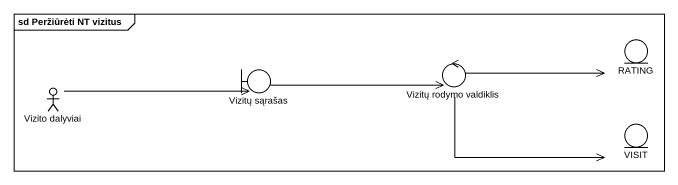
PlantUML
@startuml
mainframe sd Peržiūrėti NT vizitus
entity RATING
actor "Vizito dalyviai" as Vizito_dalyviai
boundary "Vizitų sąrašas" as Vizitų_sąrašas
control "Vizitų rodymo valdiklis" as Vizitų_rodymo_valdiklis
entity VISIT
Vizito_dalyviai -right-> Vizitų_sąrašas
Vizitų_sąrašas -right-> Vizitų_rodymo_valdiklis
Vizitų_rodymo_valdiklis -right-> RATING
Vizitų_rodymo_valdiklis -right-> VISIT
@enduml
